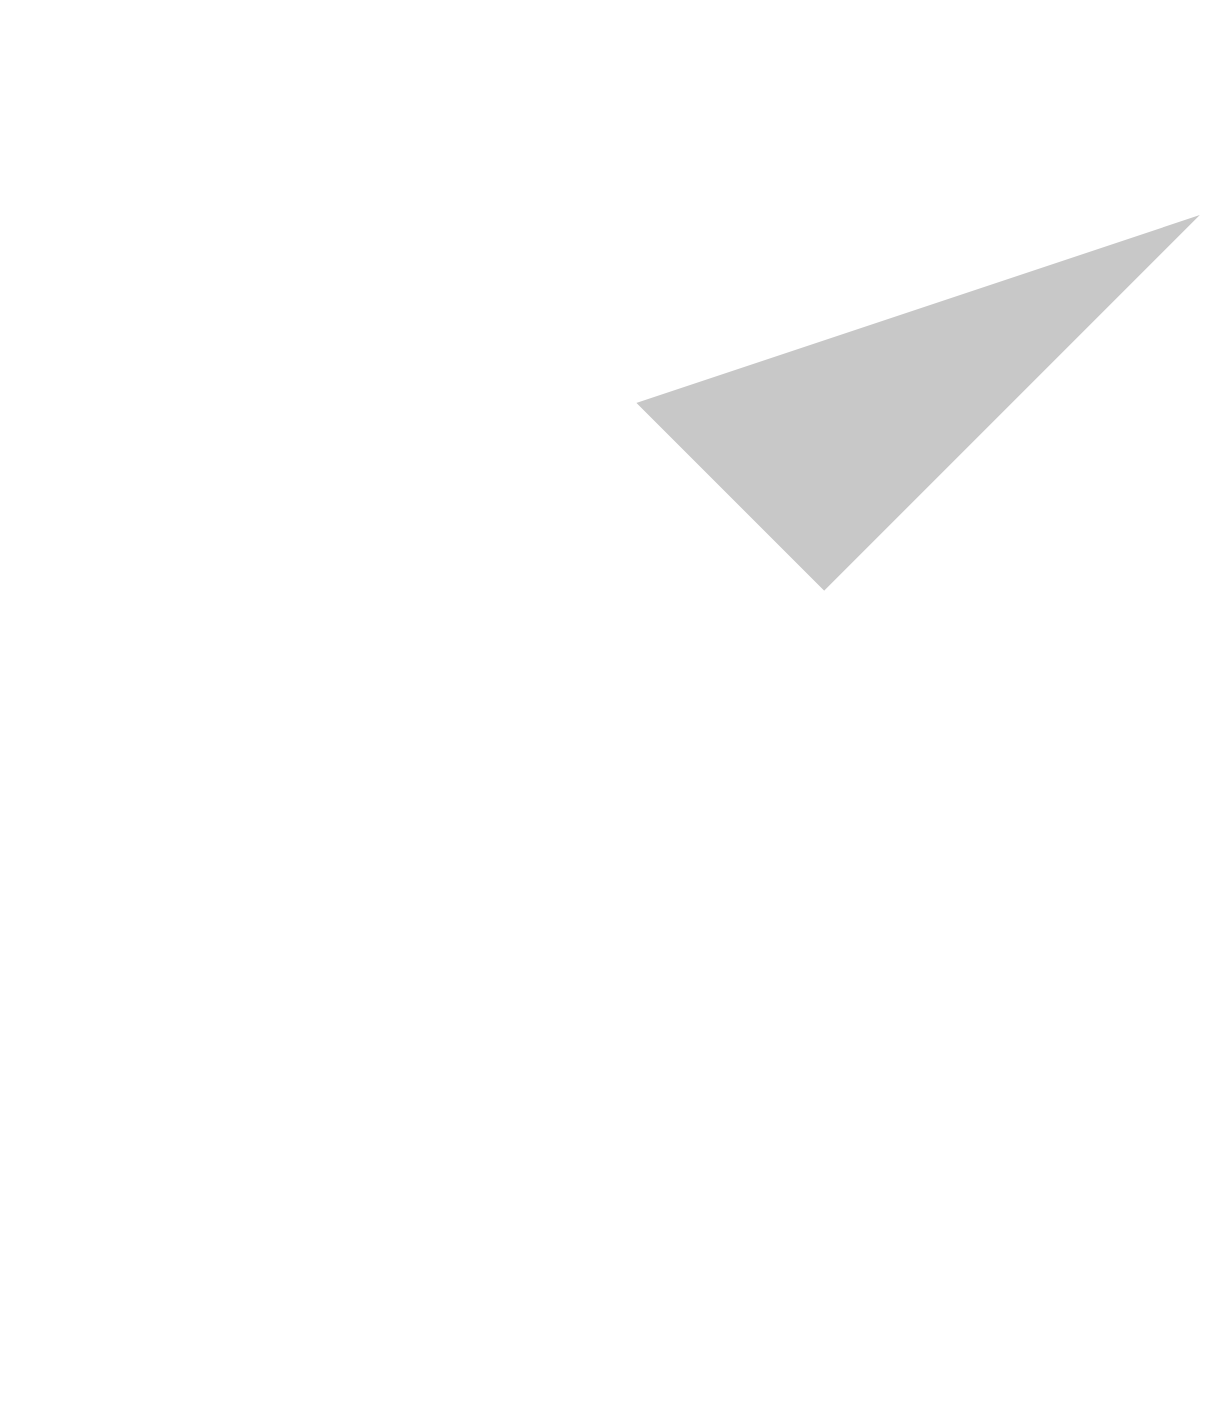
# Model space of a CAD drawing. Extents: x 0 to 8.8, y 0 to 10.2.
import ezdxf

# ---------------------------------------------------------------- set-up
doc = ezdxf.new("R2010")
doc.units = 0

# ---------------------------------------------------------------- blocks, each defined once
blk = doc.blocks.new('C')
blk.add_solid([(0, 0), (2, 0), (0, 2)])
blk = doc.blocks.new('D')
at = {"xscale": 2, "rotation": 45}
blk.add_blockref('C', (1, 1), dxfattribs=at)

msp = doc.modelspace()

# ---------------------------------------------------------------- block references
msp.add_blockref('D', (5, 5))

doc.saveas('drawing.dxf')
